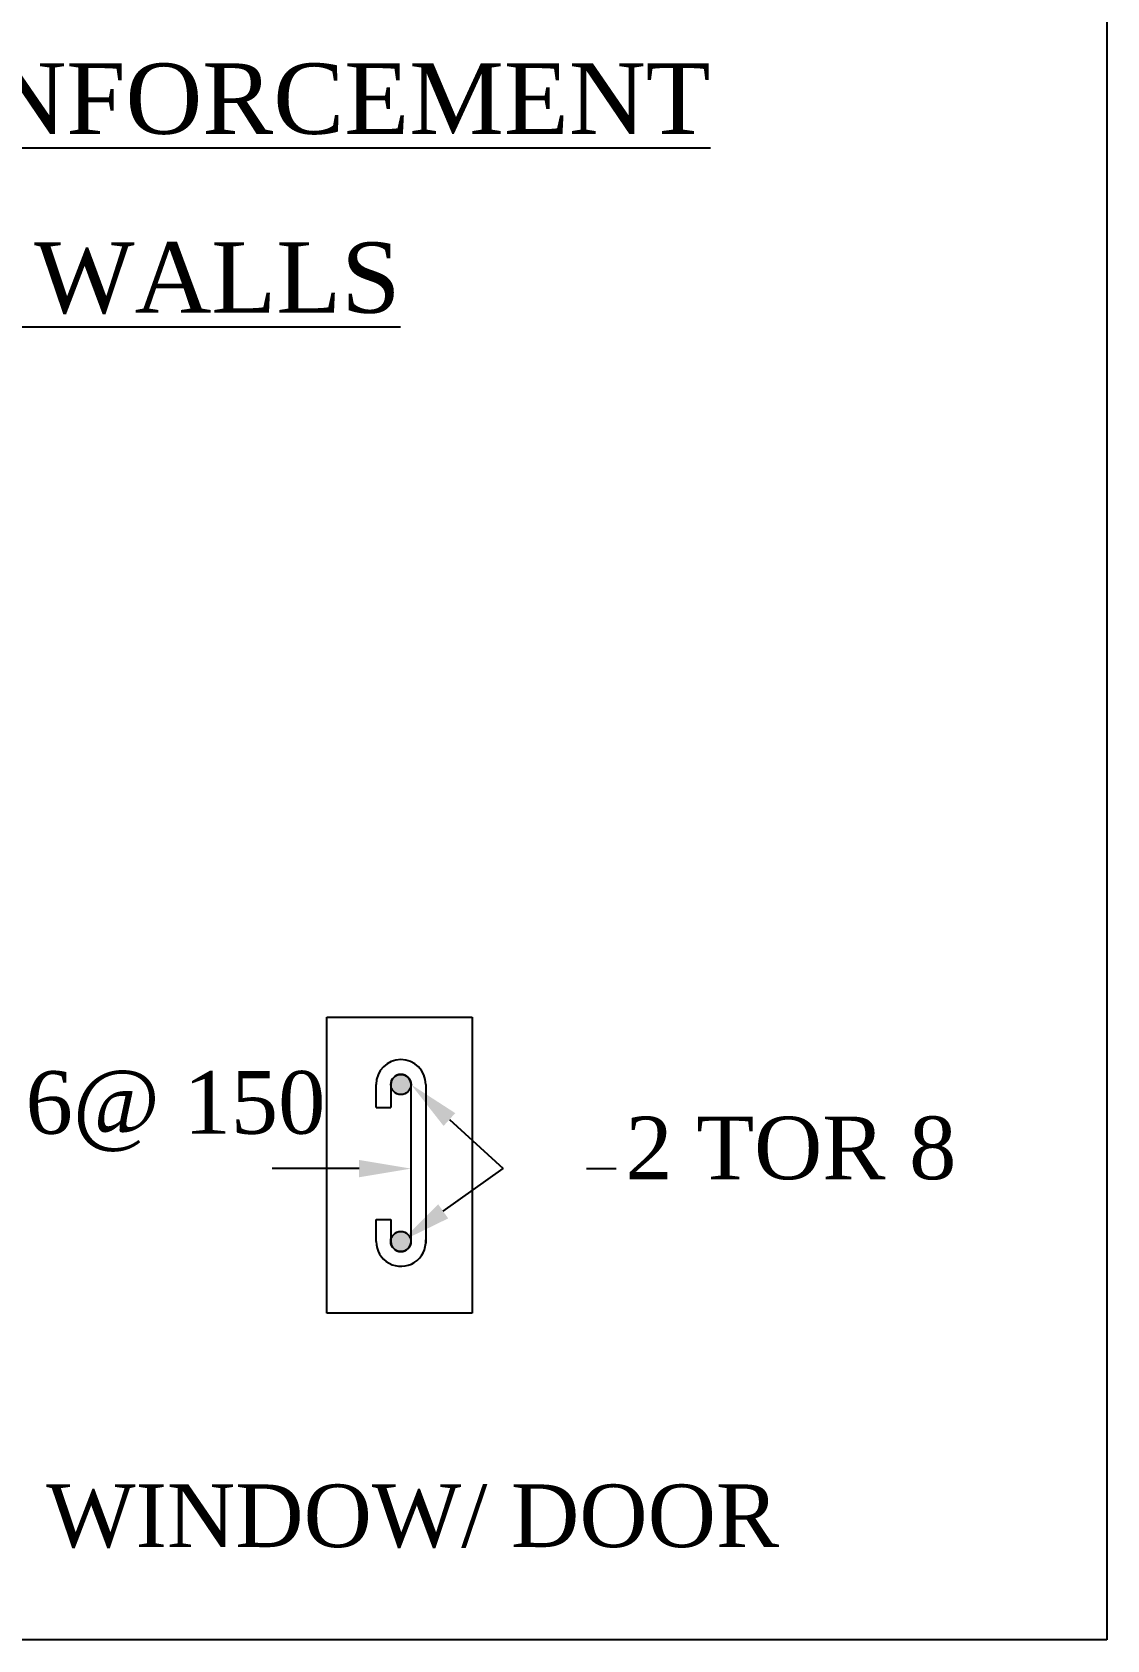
# Model space of a CAD drawing. Header units: metres. Extents: x 33037 to 86814, y -4407 to 25.
# Drawn here: x 86757.02 to 86761.75, y -4164.24 to -4157.16 of the extents above; entities that cross this region are included whole.
import ezdxf

# ---------------------------------------------------------------- set-up
doc = ezdxf.new("R2010")
doc.units = ezdxf.units.M
doc.header["$MEASUREMENT"] = 0
doc.styles.add('PRS', font='pala.ttf')

msp = doc.modelspace()

# ---------------------------------------------------------------- hatches: boundary and pattern name
at = {"linetype": 'Continuous'}
h = msp.add_hatch(color=256, dxfattribs=at)
h.paths.add_polyline_path([(86758.64654, -4162.43995, 0.3786809), (86758.60244, -4162.47894), (86758.60244, -4162.48438, 0.4130943), (86758.6467, -4162.52881, 0.9981467)])
h.paths.add_polyline_path([(86758.60244, -4161.7938, 0.4142136), (86758.64687, -4161.83823, 1), (86758.64687, -4161.74937, 0.4142136)])

# ---------------------------------------------------------------- linework, layer by layer
for p, q in [((86761.75222, -4149.7354), (86761.75222, -4164.23669)), ((86761.75222, -4164.23669), (86744.92614, -4164.23669))]:
    msp.add_line(p, q)
for p, q in [((86758.32148, -4162.79975), (86758.32148, -4161.4982)), ((86758.32148, -4161.4982), (86758.96025, -4161.4982)), ((86758.96025, -4161.4982), (86758.96025, -4162.79975)), ((86758.53756, -4161.89518), (86758.53756, -4161.7938)), ((86758.60244, -4161.7938), (86758.60244, -4161.89518)), ((86758.6913, -4162.48438), (86758.6913, -4161.7938)), ((86758.75618, -4161.7938), (86758.75618, -4162.4915)), ((86758.53756, -4161.89518), (86758.60244, -4161.89518)), ((86759.46343, -4162.16384), (86759.59428, -4162.16384)), ((86758.53779, -4162.48438), (86758.53779, -4162.38729)), ((86758.53779, -4162.38729), (86758.60244, -4162.38729)), ((86758.60244, -4162.38729), (86758.60244, -4162.48438)), ((86758.96025, -4162.79975), (86758.32148, -4162.79975))]:
    msp.add_line(p, q, dxfattribs=at)
for points in [[(86758.86013, -4161.94792), (86759.09668, -4162.16384)], [(86758.4627, -4162.16384), (86758.08065, -4162.16384)], [(86758.83275, -4162.35178), (86759.09668, -4162.16384)]]:
    msp.add_lwpolyline(points, dxfattribs=at)
for centre in [(86758.64687, -4161.7938), (86758.64654, -4162.48438)]:
    msp.add_circle(centre, 0.04443, dxfattribs=at)
for centre, radius, start, end in [((86758.64687, -4161.7938), 0.10931, 0, 180), ((86758.64687, -4161.7938), 0.04443, 0, 180), ((86758.6471, -4162.48438), 0.10931, 180, 3.734959), ((86758.64687, -4162.48438), 0.04443, 180, 0)]:
    msp.add_arc(centre, radius, start, end, dxfattribs=at)
for points in [[(86758.83445, -4161.97606), (86758.6913, -4161.7938), (86758.88582, -4161.91978)], [(86758.4627, -4162.12574), (86758.6913, -4162.16384), (86758.4627, -4162.20194)], [(86758.85485, -4162.38282), (86758.64654, -4162.48438), (86758.81065, -4162.32075)]]:
    msp.add_solid(points, dxfattribs=at)

# ---------------------------------------------------------------- texts
at = {"style": 'PRS'}
for s, height, p in [('%%U3. VERTICAL REINFORCEMENT', 0.3098363, (86753.18449, -4157.61216)), ('%%UIN BRICK WALLS', 0.3098363, (86754.87507, -4158.39928)), ('%%c6@ 150', 0.27541, (86756.69523, -4162.01034)), ('2 TOR 8', 0.27541, (86759.63433, -4162.21048)), ('WINDOW/ DOOR', 0.2754101, (86757.08679, -4163.82852))]:
    msp.add_text(s, height=height, dxfattribs=at).set_placement(p)

doc.saveas('drawing.dxf')
